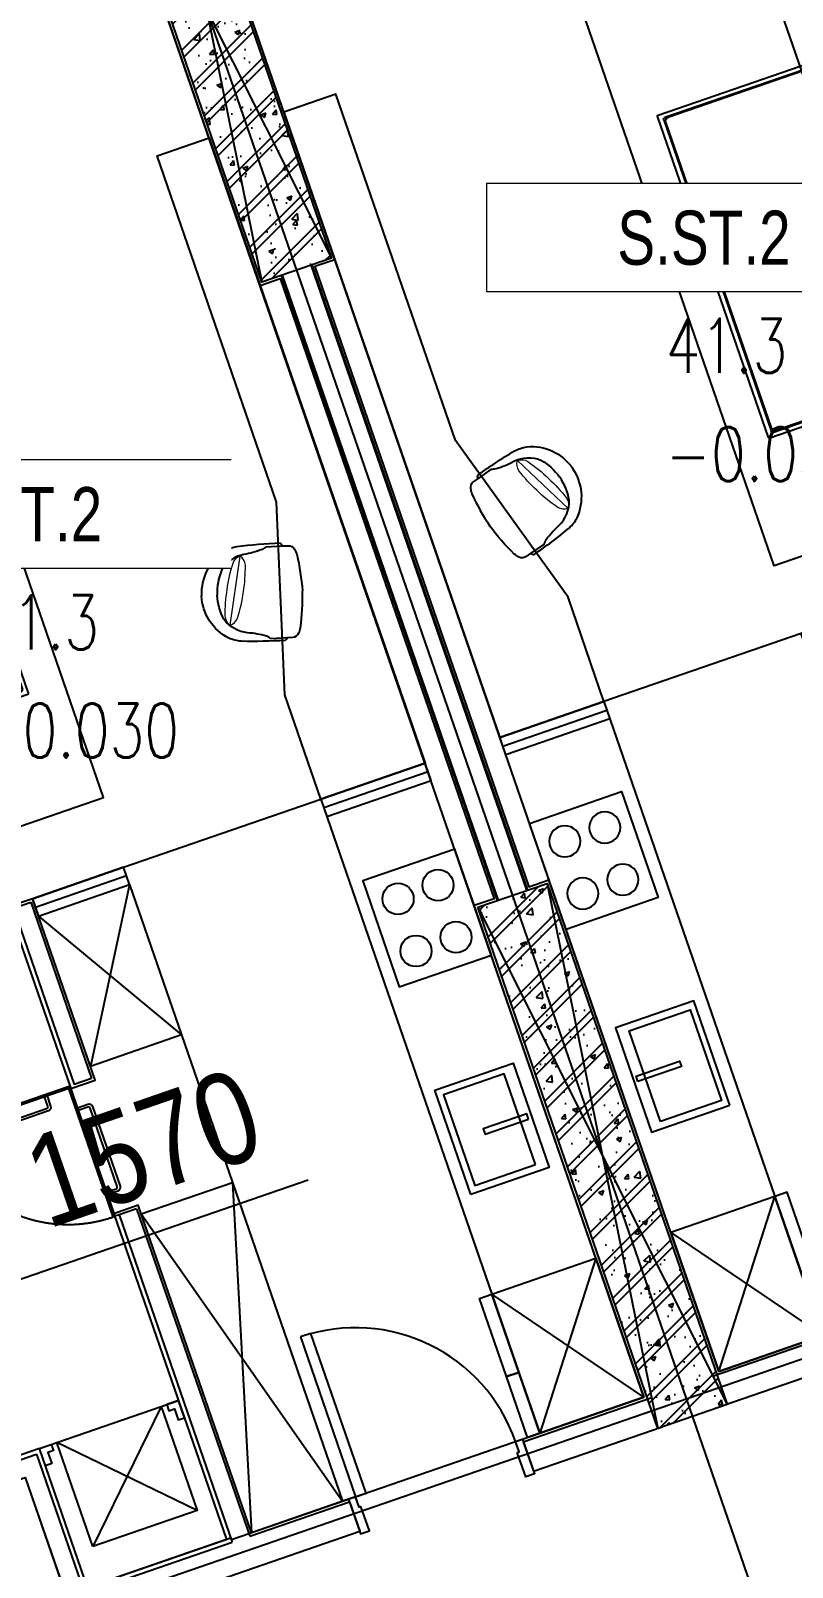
# Model space of a CAD drawing. Header units: millimetres. Extents: x -361699137 to 361252145, y -356478932 to 356523199.
# Drawn here: x -81269 to -77126, y 41145 to 49507 of the extents above; entities that cross this region are included whole.
import ezdxf
from ezdxf.enums import TextEntityAlignment as Align
from ezdxf.xclip import XClip

# ---------------------------------------------------------------- set-up
doc = ezdxf.new("R2010")
doc.units = ezdxf.units.MM
doc.header["$LTSCALE"] = 100
doc.header["$MEASUREMENT"] = 0
doc.header["$XCLIPFRAME"] = 0
doc.set_wipeout_variables(frame=1)
doc.linetypes.add('ACAD_ISO03W100', pattern=[30, 12, -18])
doc.linetypes.add('SKYVILLA 3-F2$0$17-23F MEA_1BR (Type-2)$0$DOTX2', pattern=[12.7, 0, -12.7])
for name, color, linetype, lineweight in [('A- NOI THAT', 3, 'Continuous', 9), ('KT-Chuviet', 255, 'Continuous', 15), ('KT-Net cat', 1, 'Continuous', 40), ('KT-Net thay', 7, 'Continuous', 15), ('KT-Net truc', 18, 'Continuous', 15)]:
    doc.layers.add(name, color=color, linetype=linetype, lineweight=lineweight)
for name, color, linetype in [('A-_FURN----_E-_N', 251, 'Continuous'), ('A-_SANIEQPT_E-_N', 251, 'Continuous'), ('A-ANNO-ROOM', 50, 'Continuous'), ('A-WALL-FNSH', 11, 'Continuous'), ('IDEA - dim', 251, 'Continuous'), ('KC', 5, 'Continuous'), ('KT-Cua', 36, 'Continuous'), ('KT-Net manh', 139, 'Continuous'), ('KT-Tuong', 1, 'Continuous')]:
    doc.layers.add(name, color=color, linetype=linetype)
doc.layers.add('dien tich thong thuy', color=3, linetype='Continuous', plot=False)
doc.styles.add('220126_HDN_HBA typical plan$0$211210_HDN_HBA_TYPICAL PLAN CORE OPT 1$0$HBA-Text', font='GOTHIC.TTF')
doc.styles.add('Arial Narrow', font='ARIALN.TTF')
doc.styles.add('font unicode ccu', font='arial.ttf')
doc.styles.add('ROMANS', font='ROMANS.SHX')
doc.dimstyles.new('ccu12-200', dxfattribs={"dimscale": 200, "dimtxt": 2.5, "dimasz": 1, "dimexe": 1, "dimexo": 2, "dimgap": 1, "dimtad": 1, "dimdec": 0, "dimdsep": 46, "dimtxsty": 'Arial Narrow', "dimblk": 'ARCHTICK', "dimcen": -1, "dimdle": 1, "dimclrd": 256, "dimclre": 256, "dimclrt": 3, "dimadec": 0, "dimazin": 2, "dimtfac": 0.1, "dimtdec": 0, "dimtmove": 0, "dimatfit": 1, "dimldrblk": 'ARCHTICK', "dimfxl": 1, "dimtvp": 0.8333333333333334, "dimtolj": 1, "dimtzin": 12, "dimarcsym": 0})
pattern_1 = [(49.99999999999999, (-90946.1647472535, -18366.26446870027), (286.9040730403014, -25.10085399303804), [30, -330]), (355, (-90946.1647472535, -18366.26446870027), (-55.50053344520001, 300.8768534800047), [24, -264]), (100.4514, (-90922.25607525349, -18368.35620470027), (231.4037526856086, 275.7758168243814), [25.496076, -280.4568448]), (46.18420000000001, (-90946.1647472535, -18286.26446870027), (426.8964194502578, -66.20760573160723), [45, -495]), (96.6356, (-90910.5900492535, -18291.78179150027), (373.8650822194813, 389.6471483601767), [38.2441152, -420.6852]), (351.1842, (-90946.1647472535, -18286.26446870027), (373.8647780534509, 389.6474403701299), [36, -396]), (21, (-90906.1647472535, -18306.26446870027), (238.7628208473847, -161.0475562661355), [30, -330]), (326.0000000000001, (-90906.1647472535, -18306.26446870027), (97.32613276863269, 290.0600180187412), [24, -264]), (71.4514, (-90886.2678540535, -18319.68511110027), (336.089051432596, 129.012198683981), [25.496076, -280.4568448]), (37.50000000000001, (-90946.1647472535, -18366.26446870027), (4.863942126916267, 133.1575415325246), [0, -260.8, 0, -268, 0, -265]), (7.499999999999999, (-90946.1647472535, -18366.26446870027), (105.2278149768594, 157.7646847529441), [0, -152.8, 0, -254.8, 0, -101]), (327.5, (-91035.3647472535, -18366.26446870027), (213.5289744689636, -9.021948693751902), [0, -100, 0, -312, 0, -414]), (317.5, (-91075.3647472535, -18366.26446870027), (233.2744677369545, 40.04199293292709), [0, -130, 0, -207.2, 0, -294]), (45, (-90946.1647472535, -18366.26446870027), (-120.2081528017131, 120.2081528017131), []), (45, (-90946.1647472535, -18317.26446870027), (-120.2081528017131, 120.2081528017131), [])]

# ---------------------------------------------------------------- blocks, each defined once
blk = doc.blocks.new('cuawc')
at = {"layer": 'IDEA - dim'}
blk.add_lwpolyline([(-760, 0), (-10, 0), (-10, -10), (-760, -10)], close=True, dxfattribs=at)
blk.add_lwpolyline([(-134.9999995920807, -10), (-134.9999999012798, -69.99999993096571, -0.4142135623730955), (-154.9999998733401, -89.9999998335843), (-614.9999995492399, -89.9999999582069, -0.4142135623730945), (-634.9999997187406, -70.0000000022701), (-635, -10), (-619.9999997802079, -10.00000001001172), (-619.9999996982515, -65.00000014714897, 0.4142135623731028), (-609.9999993927777, -74.99999979144195), (-159.9999995660037, -74.99999985605245, 0.4142135623730875), (-149.9999995790422, -64.99999990471406), (-149.9999996628612, -9.999999767518602), (-134.9999995920807, -10)], format="xyb", dxfattribs=at)
at = {"layer": 'KT-Cua'}
blk.add_lwpolyline([(-10, -750), (-10, 0), (0, 0), (0, -750)], close=True, dxfattribs=at)
blk.add_lwpolyline([(0, -124.9999995912076), (59.99999993108213, -124.9999999016291, -0.4142135623730955), (79.99999983422458, -144.999999873573), (79.9999999590218, -604.9999995499966, -0.4142135623730945), (60.00000000186265, -624.9999997186824), (0, -625), (9.313225746154785e-09, -609.9999997809646), (55.00000014714897, -609.9999996974366, 0.4142135623731028), (64.99999979138374, -599.9999993928359), (64.99999985657632, -149.9999995657708, 0.4142135623730875), (54.9999999050051, -139.9999995797989), (-2.328306436538696e-07, -139.9999996633269), (0, -124.9999995912076)], format="xyb", dxfattribs=at)
at = {"layer": 'KT-Net manh', "linetype": 'ACAD_ISO03W100', "ltscale": 4}
blk.add_arc((-10.00800025224789, -0.00334509369485101), 749.991999755212, 179.9997444509397, 270.7645857034216, dxfattribs=at)
blk = doc.blocks.new('17-23F MEA_1BR (Type-2)$0$1X-LAMP1')
at = {"color": 0, "linetype": 'ByBlock', "lineweight": -2}
for p, q in [((0.03333333350902346, -0.0577350272233404), (-0.5900208757140597, 1.021946134262932)), ((0.03333333350902346, -0.0577350272233404), (-0.5900208757140597, 1.021946134262932)), ((0.03333333350902346, 0.0577350272233404), (-0.5900208757141566, -1.021946134263029)), ((0.03333333350902346, 0.0577350272233404), (-0.5900208757141566, -1.021946134263029)), ((-0.06666666701804692, 0), (1.180041751428119, 0)), ((-0.06666666701804692, 0), (1.180041751428119, 0))]:
    blk.add_line(p, q, dxfattribs=at)
at = {"color": 0, "linetype": 'ByBlock', "lineweight": -2, "const_width": 0.03333333333333333}
for points in [[(-0.4809644977131393, 0.8330549466758385), (-0.5824066106765531, 1.00875784035549)], [(-0.4809644977131393, 0.8330549466758385), (-0.5824066106765531, 1.00875784035549)], [(0.9619289954262786, 0), (1.164813221353009, 0)], [(0.9619289954262786, 0), (1.164813221353009, 0)], [(-0.4809644977130423, -0.8330549466761296), (-0.5824066106764562, -1.008757840355781)], [(-0.4809644977130423, -0.8330549466761296), (-0.5824066106764562, -1.008757840355781)]]:
    blk.add_lwpolyline(points, dxfattribs=at)
at = {"color": 0, "linetype": 'ByBlock', "lineweight": -2}
for radius in [1, 0.8666666666666667, 0.8666666666666667, 0.3666666666666667, 0.3666666666666667]:
    blk.add_circle((0, 0), radius, dxfattribs=at)
blk = doc.blocks.new('17-23F MEA_1BR (Type-2)$0$IFF-TABLE LAMP')
blk.add_line((40.000000018219, 192.484417756903), (40.0000000197324, 207.484417756903))
at = {"ltscale": 10}
blk.add_lwpolyline([(1.900480128824711e-08, 299.9922088806343), (3.800960257649422e-08, 99.99220888063428)], dxfattribs=at)
blk.add_lwpolyline([(1.827720552682877e-08, 192.4844177606865), (1.967418938875198e-08, 207.4844177607156), (260.0000000197906, 207.4844177360355), (260.0000000183354, 192.4844177360355)], close=True)
blk.add_circle((240.0000000190921, 199.9844177378982), 150.3620897276269)
at = {"layer": 'A- NOI THAT'}
blk.add_line((220.0000000182772, 192.4844177397608), (220.0000000196742, 207.4844177397899), dxfattribs=at)
at = {"ltscale": 10, "xscale": 150.0000000000582, "yscale": 150.0000000000582, "zscale": 1068.863950547171, "rotation": 359.9999999945528}
blk.add_blockref('17-23F MEA_1BR (Type-2)$0$1X-LAMP1', (240.0000000190921, 199.9844177378982), dxfattribs=at)
blk = doc.blocks.new('bk')
at = {"layer": 'IDEA - dim'}
blk.add_lwpolyline([(-0.0002675037831068039, -1377.500088232278), (49.99973246827722, -1377.500088232278), (49.99973246827722, 1812.499911767722), (-0.0002675037831068039, 1812.499911767722), (-0.02712895162403584, 1577.500073593284), (0.0002675037831068039, 1377.500088232337)], close=True, dxfattribs=at)
blk.add_lwpolyline([(49.99973249621689, -1337.500088473607), (64.9997324962169, -1337.500088473607), (64.99942849576473, 1783.275878090877), (49.99942846782506, 1783.275878090877)], dxfattribs=at)
for centre in [(339.9996877703816, 1487.597338693915), (339.9996877703816, -1052.500088209519)]:
    blk.add_circle(centre, 225, dxfattribs=at)
blk.add_blockref('17-23F MEA_1BR (Type-2)$0$IFF-TABLE LAMP', (99.99968774989247, 1287.612920955988), dxfattribs=at)
at = {"layer": 'IDEA - dim', "xscale": -1, "rotation": 180}
blk.add_blockref('17-23F MEA_1BR (Type-2)$0$IFF-TABLE LAMP', (99.99968774989247, -852.5156704715919), dxfattribs=at)
blk.add_wipeout([(2294.9927706439044, 1812.499911767722), (688.0012429019376, 1812.4999117677266), (688.0012429019379, -1377.5000882322693), (2294.992770643901, -1377.5000882322781)]).dxf.layer = 'IDEA - dim'
at = {"layer": 'IDEA - dim'}
blk.add_lwpolyline([(688.0012429021299, -1377.500088232162), (2294.992770643905, -1377.500088232162), (2294.992770643905, 1812.499911767722), (688.0012429021299, 1812.499911767722)], close=True, dxfattribs=at)
blk.add_wipeout([(2089.9927706438775, 1147.4999117677091), (2091.9910419872776, 1147.083241522198), (2093.528304549841, 1146.0354456736611), (2094.706365021883, 1144.167853025652), (2094.992770643896, 1142.4999117677187), (2094.9927706439044, -707.5000882322773), (2094.589172713081, -709.4681044970649), (2093.528304549837, -711.035622138211), (2091.9009560955064, -712.1216494708956), (2089.992770643904, -712.5000882322781), (64.9927706439039, -712.5000882322777), (64.99277064390344, -701.0793375772756), (64.99277064390344, -697.9310051431256), (64.9927706439039, -687.500088232277), (64.9927706439039, -680.5649314507604), (64.9927706439039, -670.3520584522034), (64.9927706439039, -662.5000882322773), (64.9927706439039, 1109.4022618851604), (64.99277064390344, 1116.6055294068224), (64.9927706439039, 1122.4999117677226), (64.9927706439039, 1128.4480348523368), (64.99277064390344, 1131.378109884231), (64.99277064390344, 1135.8747761278257), (64.9927706439039, 1141.999817293764), (64.9927706439039, 1147.4999117677226)]).dxf.layer = 'IDEA - dim'
for p, q in [((64.9927706439048, 1122.499911767722), (2059.992770643905, 1122.499911767722)), ((2069.992770643905, 1112.499911767722), (2069.992770643905, -677.5000882322784)), ((2059.992770643905, -687.5000882322784), (64.9927706439048, -687.5000882322784))]:
    blk.add_line(p, q, dxfattribs=at)
for points in [[(64.9927706439048, 1147.499911767722), (64.9927706439048, -712.5000882322784), (2089.992770643905, -712.5000882322784, 0.414213562373095), (2094.992770643905, -707.5000882322784), (2094.992770643905, 1142.499911767722, 0.414213562373095), (2089.992770643905, 1147.499911767722)], [(2064.992770643905, 1097.499911767722), (2064.992770643905, -662.5000882322784, -0.414213562373095), (2044.992770643905, -682.5000882322784), (84.9927706439048, -682.5000882322784, -0.414213562373095), (64.9927706439048, -662.5000882322784), (64.9927706439048, 1097.499911767722, -0.414213562373095), (84.9927706439048, 1117.499911767722), (2044.992770643905, 1117.499911767722, -0.414213562373095)]]:
    blk.add_lwpolyline(points, format="xyb", close=True, dxfattribs=at)
blk.add_lwpolyline([(953.7718744687736, 1117.499911767722), (666.7421166915447, -682.5000882322784), (953.7718744687736, -682.5000882322784), (953.7718744687736, 1117.499911767722)], dxfattribs=at)
for points in [[(130.5189307499677, 1020.231518037966, 0.0322267518500584), (117.5159490872175, 280.8010041856323, 0.6954102038374376), (134.8152468968183, 263.1623008393799, -0.06819172719823166), (318.2687705401331, 282.2858964790939)], [(328.4593590069562, 994.6956141073024, -0.1947777689282308), (148.3541835118085, 1037.328105219058, 0.695410203837745), (130.5189307499677, 1020.231518037966, -0.06869920635669718), (143.8733113575727, 927.151387460879)], [(537.5575337726623, 578.9210044868523, -0.02440708241230374), (574.8644917774945, 1003.142975099734, 0.682043984117207), (557.806493120268, 1020.778861292056, -0.01911888479107355), (351.0600977707654, 998.8431818563258)], [(359.6018241010606, 327.3320662273909, 0.03738852551350155), (362.1997381653637, 794.6251031684806, -0.6954102038374376), (375.8936223126948, 809.2183097908855, 0.212902074484743), (666.1287974137813, 818.2535849704291, -0.682043984117207), (680.682247037068, 804.7193091672962, 0.003833100174621584), (664.060634912923, 387.5748876007856)], [(537.5575337726623, 578.9210044868523, 0.03780406069757473), (560.3477269653231, 279.5233349141199, -0.682043984117207), (543.2897283080965, 261.8874487217981, 0.0153884113997309), (377.4013947639614, 275.936111175688, 0.0153884113997309)], [(662.7616236191243, 455.9914424225572, 0.1283367273639134), (681.1566764432937, 297.7767282337882, -0.682043984117207), (667.6581487227231, 283.1901158848777, 0.01651551347398293), (473.3836847953498, 299.4327982485411)], [(453.8603144548833, 302.6394694916089, 0.2943066146886709), (365.752360695973, 260.9987377833459, -0.695410203837745), (351.0036096442491, 274.5249526196276, 0.06869920635669718), (360.1544475667179, 350.1409014732926)], [(351.6931289527565, 277.1956480066874, 0.001401209682945915), (336.543332958594, 277.8231281575281)], [(130.5189307499677, -585.2316945025232, -0.0322267518500584), (117.5159490872175, 154.1988193498109, -0.6954102038374376), (134.8152468968183, 171.8375226960634, 0.06819172719823166), (318.2687705401331, 152.7139270563493)], [(453.8603144548833, 132.3603540438344, -0.2943066146886709), (365.752360695973, 174.0010857520974, 0.695410203837745), (351.0036096442491, 160.4748709158157, -0.06869920635669718), (360.1544475685805, 84.85892206215067)], [(537.5575337726623, -143.921180951409, -0.03780406069757473), (560.3477269653231, 155.4764886213234, 0.682043984117207), (543.2897283080965, 173.1123748136451, -0.0153884113997309), (377.4013947639614, 159.0637123597553, -0.0153884113997309)], [(351.6931289527565, 157.8041755287559, -0.001401209682945915), (336.543332958594, 157.1766953779152)], [(359.6018241010606, 107.6677573080524, -0.03738852551350155), (362.1997381653637, -359.6252796330373, 0.6954102038374376), (375.8936223126948, -374.2184862554423, -0.212902074484743), (666.1287974137813, -383.2537614349858, 0.682043984117207), (680.682247037068, -369.7194856318529, -0.003833100174621584), (664.060634912923, 47.4249359346577)], [(662.7616236191243, -20.99161888711387, -0.1283367273639134), (681.1566764432937, 137.2230953016551, 0.682043984117207), (667.6581487227231, 151.8097076505655, -0.01651551347398293), (473.3836847953498, 135.5670252869022)], [(537.5575337726623, -143.921180951409, 0.02440708241230374), (574.8644917774945, -568.1431515642907, -0.682043984117207), (557.806493120268, -585.7790377566125, 0.01911888479107355), (351.0600977707654, -563.8433583208825)], [(328.4593590069562, -559.6957905718591, 0.1947777689282308), (148.3541835118085, -602.3282816836145, -0.695410203837745), (130.5189307499677, -585.2316945025232, 0.06869920635669718), (143.8733113575727, -492.1515639254358)]]:
    blk.add_lwpolyline(points, format="xyb", dxfattribs=at)
for centre, radius, start, end in [((2059.992770643905, 1112.499911767722), 10, 0, 90), ((-1855.893261833116, 412.1197588521754), 2090.50573884574, 9.449345545667013, 17.06146431403828), ((332.4132648278028, 949.5874807912624), 44.79447967226619, 89.52383022854765, 188.1184555516923), ((359.1095205117017, 926.2340710241115), 73.05392663059416, 96.32596095485857, 166.521431934691), ((327.8923669625074, 957.256370790652), 37.44353618289027, 82.49582310884288, 89.13236035296606), ((2378.285411672667, 392.4501631337916), 1926.589560454453, 161.7731380905047, 168.2986577211647), ((293.389007082209, 941.4593048116076), 118.9285875093396, 227.918371660803, 277.1736100548109), ((-292.2060054279864, 496.0503682396375), 729.9684376083363, 347.776876654984, 24.55315643301806), ((1225.348830725998, 478.9245533357025), 649.21508015164, 149.2584259575628, 194.8124501654718), ((484.2919548079371, 602.2568904169602), 176.3869226037691, 357.8390457640604, 7.866675228716556), ((448.8585773725063, 520.9046236272552), 216.5311150494259, 327.0324244446084, 2.612978378356665), ((602.2806173525751, 457.1927433388191), 61.04320968946892, 297.5596185857169, 351.5320563729027), ((457.8234593626112, 339.1117546694586), 36.68697397074765, 173.4173087237131, 272.2454878465561), ((478.6044039670378, 358.3762840105919), 59.17423787444497, 194.7429581683624, 264.9384292148029), ((216.5345083046705, 194.2081220292603), 118.9285875093396, 63.63493232034747, 137.0816283558015), ((317.8965000156313, 327.0788292225916), 44.79447967226619, 171.8815444483077, 270.4761697714524), ((344.5927556995302, 350.4322389897425), 73.05392663059416, 193.478568065309, 263.6740390451414), ((216.5345083046705, 240.791701506183), 118.9285875093396, 222.9183716441985, 296.3650676796526), ((317.8965000156313, 107.9209943128517), 44.79447967226619, 89.52383022854765, 188.1184555516923), ((344.5927556995302, 84.56758454570081), 73.05392663059416, 96.32596095485857, 166.521431934691), ((-292.2060054279864, -61.05054470419418), 729.9684376083363, 335.446843566982, 12.22312334501602), ((457.8234593626112, 95.88806886598468), 36.68697397074765, 87.75451215344394, 186.5826912762869), ((478.6044039670378, 76.62353952485137), 59.17423787444497, 95.06157078519713, 165.2570418316376), ((1225.348830725998, -43.92472980025923), 649.21508015164, 165.1875498345282, 210.7415740424371), ((602.2806173525751, -22.19291980337584), 61.04320968946892, 8.46794362709735, 62.44038141428312), ((448.8585773725063, -85.90480009181192), 216.5311150494259, 357.3870216216433, 32.96757555539167), ((484.2919548079371, -167.2570668815169), 176.3869226037691, 352.1333247712835, 2.160954235939574), ((-1855.893261833116, 22.88006468326785), 2090.50573884574, 342.9385356859617, 350.550654454333), ((293.389007082209, -506.4594812761643), 118.9285875093396, 82.82638994518913, 132.081628339197), ((2378.285411672667, 42.54966040165164), 1926.589560454453, 191.7013422788353, 198.2268619094953), ((332.4132648278028, -514.5876572558191), 44.79447967226619, 171.8815444483077, 270.4761697714524), ((359.1095205117017, -491.2342474886682), 73.05392663059416, 193.478568065309, 263.6740390451414), ((327.8923669625074, -522.2565472552087), 37.44353618289027, 270.8676396470339, 277.5041768911571), ((2059.992770643905, -677.5000882322784), 10, 270, 0)]:
    blk.add_arc(centre, radius, start, end, dxfattribs=at)
blk = doc.blocks.new('*U204')
at = {"ltscale": 5}
blk.add_lwpolyline([(305, -530), (305, -1.13686837721616e-13), (-305, 0), (-305, -530)], close=True, dxfattribs=at)
for centre in [(-150, -150), (150, -150.0000000000001), (-150, -380), (150, -380)]:
    blk.add_circle(centre, 85, dxfattribs=at)
blk = doc.blocks.new('*U205')
at = {"ltscale": 5}
for points in [[(-300, -450), (300, -450), (300, 0), (-300, 0)], [(-261, -65), (261, -65), (261, -415), (-261, -415)], [(-15, -20), (15, -20), (15, -270), (-15, -270)]]:
    blk.add_lwpolyline(points, close=True, dxfattribs=at)
blk = doc.blocks.new('SKYVILLA 3-F2$0$17-23F MEA_1BR (Type-2)$0$LC725X700')
at = {"linetype": 'SKYVILLA 3-F2$0$17-23F MEA_1BR (Type-2)$0$DOTX2'}
blk.add_wipeout([(-329.20857255398005, 128.5645001668454), (-334.2245521306031, 129.26215030932508), (-339.89530097965326, 131.5417837476416), (-344.79364018798515, 135.28634096913447), (-347.82351372642734, 139.06634735810803), (-349.23150877941225, 141.61240036999516), (-349.61655128873826, 169.77591467076854), (-349.72852495235566, 212.72405177168548), (-349.1561350775155, 261.67997752988595), (-347.69072592780867, 314.8061003665207), (-345.0855721182015, 372.81562358149677), (-342.544110737741, 414.80194563286204), (-338.13726942279027, 465.02011369307), (-329.63293918434647, 501.49654842681775), (-316.77454489858064, 536.2342969251185), (-292.9598737674096, 575.7165818394278), (-273.66116191363835, 600.2618389864219), (-247.91144219916896, 627.2464977576165), (-215.89339867590752, 654.1242089157604), (-180.67445450551168, 677.2543463991606), (-155.19068662042264, 690.5896267177595), (-126.13042591042176, 702.8052026018704), (-72.22658312869316, 718.0513448768179), (-29.92357276272378, 723.9144001932436), (2.9103830456733704e-11, 724.9999999999854), (33.625624178515864, 723.5728183392057), (65.55440985447785, 719.2557832245802), (103.7628667238605, 710.1388726710429), (142.4099128996313, 696.186351260083), (169.77451466220373, 683.0960188488825), (212.1898601953726, 656.5980412062636), (240.03365024256345, 634.1651681908843), (273.9408329308935, 599.545123918535), (300.0356082161161, 564.9930578262865), (312.39088808736415, 545.0013043080689), (324.8370892388193, 515.1470517472335), (332.2716066313442, 490.9312822305801), (337.2932158916374, 468.0171532656532), (339.199745322956, 455.8579605907289), (342.6692504865641, 407.9843941243889), (344.759483454749, 372.8370049029036), (346.58817977613944, 334.76250027591595), (347.89857910324645, 298.8487837667344), (349.1282923014951, 243.71554549681605), (349.4308251121838, 199.72261204590905), (349.3007066360733, 170.6986023447971), (348.90713248490647, 141.60205363796558), (346.5994959351374, 137.75192190798407), (343.189878986057, 134.08388337241195), (338.5161125051818, 130.96800657335552), (333.7633519498486, 129.21766744722845), (330.643786208806, 128.67635896494903), (328.8843137752265, 128.56832908981596), (328.4935816753132, 85.09977185027674), (327.87845889995515, 77.68459562481439), (325.90614630113123, 69.63308428472374), (322.92311946344853, 62.57588599709561), (319.125602848173, 56.37358938640682), (313.51677157937957, 49.8281734300399), (307.36744008718233, 44.69269932800671), (300.48446710295684, 40.60906147886999), (289.64543875830714, 35.70718470281281), (280.79841195027984, 32.27938993522548), (273.88769531266007, 29.93993530757143), (267.5487804991135, 28.044269106467254), (253.722788905754, 25.253064251606702), (239.62565421065665, 22.801601491839392), (221.61845525997342, 19.852815152786206), (181.337293893288, 13.99302190580056), (132.77756318161846, 8.269766041179537), (95.7066983813711, 4.87827266145905), (44.54826131106529, 1.5776135550113395), (-9.31983463880897, 0.22817791800480336), (-62.2537695964711, 2.524596062488854), (-51.24567781224323, 1.9067451778100803), (-95.27347505239595, 4.821065734155127), (-142.4115997843037, 9.25609272212023), (-189.183664974189, 15.011280046179309), (-222.84172299160855, 19.995597521177842), (-255.40167513552296, 25.495329638171825), (-283.1280886404711, 33.01301643460465), (-300.80875762333744, 40.60906147886999), (-312.06995317807014, 48.172411585532245), (-321.1327565407846, 58.87601391026692), (-325.1830128954025, 66.7943995083915), (-327.40656700784166, 73.71147331979591), (-328.81787219570833, 85.09977185027674)], dxfattribs=at)
at = {"color": 251, "linetype": 'ByBlock', "lineweight": 5, "true_color": 0x636466}
blk.add_line((220.3552918270871, 531.5958836431964), (-271.4988140640125, 433.1982285997365), dxfattribs=at)
at = {"color": 0, "linetype": 'ByBlock', "lineweight": -2}
for points in [[(-329.2086583281343, 128.5748468989623, -0.283451554995944), (-349.2315087794414, 141.6124003700097, -0.02447139489988224), (-339.5241216174763, 455.8683073228458, -0.07882240082438097), (-312.7152643819427, 545.0116510401131, -0.2702044043972536), (0, 725, -0.2703701762830269)], [(328.8842820335558, 128.5645001668599, 0.283451554995944), (348.9071324848628, 141.6020536379656, 0.02447139489988224), (339.1997453228978, 455.8579605907435, 0.07882240082438097), (312.3908880873641, 545.0013043080689, 0.2699373523451659), (0, 725, 0.2703701762830269)], [(-330.1621452602049, 243.5917460632627, 0.05672445241523998), (-311.65090554575, 274.6802046659868, 0.04932282282785588), (-281.9319089231722, 408.0370610062382, -0.21221269650396), (-176.1367818103536, 572.707509554748, -0.1131663125640652), (0, 611.9221293181763)], [(329.8378547397515, 243.5917460632627, -0.05672445241523998), (311.3266150252966, 274.6802046659868, -0.04932282282785588), (281.6076184027188, 408.0370610062382, 0.21221269650396), (175.8124912899002, 572.707509554748, 0.112973591019298), (0, 611.9221293181763)], [(-329.2085725540092, 128.5645001668599), (-328.8178721957447, 85.09977185027674, 0.2840791517365884), (-300.8087576234248, 40.60906147886999, 0.04961714147745996), (-264.7823236373006, 27.20450006233295, 0.04038689887932552), (0, 0, 0.05404043549341667)], [(328.8843137752192, 128.5683290897869), (328.4935816752914, 85.09977185027674, -0.2840791517365884), (300.4844671029714, 40.60906147886999, -0.04961714147745996), (264.4580331168472, 27.20450006233295, -0.04032763858299612), (0, 0, -0.05404043549341667)]]:
    blk.add_lwpolyline(points, format="xyb", dxfattribs=at)
at = {"color": 251, "linetype": 'ByBlock', "lineweight": 5, "true_color": 0x636466}
blk.add_lwpolyline([(220.3552918270943, 531.5958836431964, -0.2288388626395793), (171.5240227929753, 474.8293897758704, -0.04270394762528701), (-13.76404251324129, 423.3745634145453, -0.04270394762528701), (-204.5870028848658, 399.5866653186968, -0.2288388626395793), (-271.4988140640125, 433.1982285997365, -0.2288388626395793), (-222.6675450299153, 489.9647224670625, -0.04270394762528701), (-37.37947972367692, 541.4195488283876, -0.04270394762528701), (153.4434806479258, 565.2074469242361, -0.2288388626395793)], format="xyb", close=True, dxfattribs=at)
at = {"color": 0, "linetype": 'ByBlock', "lineweight": -2}
for points in [[(-330.1621452602049, 243.5917460632627), (-329.2085725540092, 128.5645001668599)], [(329.8378547397515, 243.5917460632627), (328.8842820335558, 128.5645001668599)]]:
    blk.add_lwpolyline(points, dxfattribs=at)
blk = doc.blocks.new('stdo')
at = {"layer": 'A-_FURN----_E-_N', "linetype": 'Continuous'}
for points in [[(935.0000000018335, -9704.99999986669), (1002.500000001819, -9704.999999866719), (1002.500000001797, -9740.999999866675), (971.000000001819, -9740.999999866704), (971.0000000018626, -9804.999999866704), (935.0000000018554, -9804.999999866704)], [(1035.000000001848, -10304.9999998667), (1035.000000001848, -9704.999999866704), (1635.000000001834, -9704.999999866704), (1635.000000001855, -10304.99999986668)], [(1735.000000001855, -9704.999999866704), (1667.500000001812, -9704.99999986669), (1667.500000001848, -9740.999999866704), (1699.000000001855, -9740.999999866704), (1699.000000001855, -9804.99999986669), (1735.000000001855, -9804.999999866704)], [(3535.000000000015, -10165), (3465.000000000022, -10165), (3465, -9715), (3534.999999999993, -9715)], [(4135.000000000007, -10515.00000000001), (3534.999999999971, -10514.99999999999), (3534.999999999993, -9715), (4135.000000000015, -9715)], [(3534.999999999971, -10514.99999999999), (3464.999999999985, -10515), (3465.000000000022, -10165), (3535.000000000015, -10165)]]:
    blk.add_lwpolyline(points, close=True, dxfattribs=at)
at = {"layer": 'A-WALL-FNSH', "color": 5}
for p, q in [((2400.000000003121, -6914.999999999942), (1875.000000003143, -6914.99999986669)), ((4134.999999999985, -6914.999999999942), (3534.999999999985, -6914.999999999956))]:
    blk.add_line(p, q, dxfattribs=at)
at = {"layer": 'IDEA - dim'}
for p, q in [((1875.000000001259, -6864.999999866646), (2400.000000003107, -6864.999999999869)), ((3535.000000000022, -6864.999999999884), (4134.999999999985, -6864.999999999869)), ((1759.991999749123, -8644.995344715659), (1734.991999749123, -8644.995344715659)), ((1874.999936339635, -8679.999999866632), (2399.999936339678, -8679.999999999942)), ((2399.999936339678, -8679.999999999942), (2399.999936337779, -10514.99999999988)), ((934.9999999999854, -9704.999999866704), (1735.000000001855, -9704.999999866704))]:
    blk.add_line(p, q, dxfattribs=at)
for points in [[(2434.999999999985, -10514.99999999999), (1874.999936337808, -10514.99999986665), (1874.991936085047, -8629.995344715659), (1734.991935231075, -8629.995344715659), (1735.00000000187, -10504.99999986668), (934.9999999999854, -10504.99999986682), (934.9999999999854, -9704.999999866704), (134.9999999999636, -9704.999999866763), (134.9999999999709, -7004.999999866763), (1735.000000001848, -7004.999999866748), (1735.000000001855, -7909.999999866763), (1875.000000001855, -7909.999999866763), (1875.000000001259, -6864.999999866646), (1745.000000001826, -6864.999999866632), (1745.00000000187, -7004.999999866763), (1735.000000001848, -7004.999999866748)], [(3535.000000000022, -6864.999999999884), (3534.999999999993, -9715)], [(3534.999999999993, -9715), (4135.000000000015, -9715)], [(3434.999999999993, -10530), (3434.999999999964, -10699.99999999999)]]:
    blk.add_lwpolyline(points, dxfattribs=at)
for points in [[(2400.0000000031, -6864.99999999674), (1875.000000001273, -6864.999999863503), (1875.000000001222, -6964.999999863503), (2400.000000003078, -6964.99999999674)], [(4134.999999999985, -6864.999999999869), (3535.000000000022, -6864.999999999884), (3534.999999999985, -6964.999999999884), (4134.999999999964, -6964.999999999884)], [(1875.000000001222, -6964.999999863503), (2400.000000003078, -6964.99999999674), (2400.000000003107, -7830.000000000058), (1875.000000001251, -7829.999999866806)], [(2474.999999999964, -9594.999999999563), (2474.999999999964, -10514.99999999961), (2534.999999999985, -10514.99999999959), (2535.000000000007, -9594.999999999593)], [(2484.999999999985, -10574.99999999999), (2474.999999999978, -10575), (2474.999999999956, -10515), (2434.999999999985, -10514.99999999999), (2434.999999999978, -10714.99999999999), (2484.999999999956, -10715)], [(3384.999999999964, -10575), (3394.999999999971, -10575), (3394.999999999949, -10515), (3434.999999999949, -10514.99999999997), (3434.999999999985, -10714.99999999999), (3385, -10715)]]:
    blk.add_lwpolyline(points, close=True, dxfattribs=at)
blk.add_arc((2474.999999999964, -10514.99999999961), 919.9999999999999, 0, 90, dxfattribs=at)
at = {"layer": 'KT-Net manh', "linetype": 'ACAD_ISO03W100', "ltscale": 4}
for p, q in [((2400.0000000031, -6864.99999999674), (3535.000000000022, -6864.999999999884)), ((2400.000000003107, -7830.000000000058), (2400.000000001244, -8680.000000000058)), ((1635.000000001855, -10304.99999986668), (1035.000000001848, -9704.999999866704)), ((1635.000000001834, -9704.999999866704), (1035.000000001848, -10304.9999998667)), ((4135.000000000007, -10515.00000000001), (3534.999999999993, -9715)), ((4135.000000000015, -9715), (3534.999999999971, -10514.99999999999))]:
    blk.add_line(p, q, dxfattribs=at)
for points in [[(1875.000000001222, -6964.999999863503), (2400.000000003107, -7830.000000000058)], [(2400.000000003078, -6964.99999999674), (1875.000000001302, -7829.999999866763)], [(2399.999936339678, -8679.999999999942), (1874.999936337808, -10514.99999986665)], [(1874.999936339635, -8679.999999866632), (2399.999936337779, -10514.99999999988)]]:
    blk.add_lwpolyline(points, dxfattribs=at)
at = {"layer": 'KT-Tuong'}
for p, q in [((1760.000000001863, -6879.999999866632), (1760.000000001826, -7894.999999866763)), ((1760.000000003711, -6879.999999866704), (1860.000000001834, -6879.999999866646)), ((1860.000000001834, -6879.999999866646), (1859.999999999985, -7894.999999866821)), ((1860.000000001848, -7894.999999866763), (1760.000000003725, -7894.999999866763)), ((1759.991999749058, -8644.995344715717), (1760.00000000187, -10529.99999986681)), ((1859.991999749051, -8644.99534471563), (1759.991999749123, -8644.995344715659)), ((1859.991999747217, -8644.9953447156), (1860, -10529.99999986673)), ((109.9999999999927, -9729.999999866763), (909.9999999981228, -9729.999999866704)), ((909.9999999981228, -9729.999999866704), (909.9999999999563, -10529.99999986676)), ((809.9999999981228, -9829.999999866763), (809.9999999999927, -10699.99999986675)), ((909.9999999999854, -10529.99999986681), (1760.000000001826, -10529.9999998667))]:
    blk.add_line(p, q, dxfattribs=at)
for points in [[(1860.000000000015, -10529.99999986665), (2435.000000000022, -10529.99999999999), (2434.999999999956, -10700)], [(3434.999999999993, -10530), (4175.000000117201, -10529.99999999999)], [(809.9999999999927, -10699.99999986675), (2434.999999999956, -10700)], [(3434.999999999964, -10699.99999999999), (4175.000000117143, -10699.99999999999)]]:
    blk.add_lwpolyline(points, dxfattribs=at)
at = {"layer": 'A-_SANIEQPT_E-_N', "linetype": 'Continuous', "extrusion": (0, 0, -1), "xscale": -1.000000000000001, "zscale": -1.000000000000001, "rotation": 270}
blk.add_blockref('*U204', (-3605.000000000015, -7664.999999999884), dxfattribs=at)
at = {"layer": 'A-_SANIEQPT_E-_N', "linetype": 'Continuous', "xscale": -1, "rotation": 270}
blk.add_blockref('*U205', (4054.999999999971, -8864.999999999825), dxfattribs=at)
at = {"layer": 'IDEA - dim'}
for name, p in [('bk', (125.0002675037831, -5092.499911634368)), ('cuawc', (1734.991999769278, -7895.000042913161))]:
    blk.add_blockref(name, p, dxfattribs=at)
at = {"layer": 'IDEA - dim', "xscale": -0.757575757575757, "yscale": 0.757575757575757, "zscale": 0.7575757575757571, "rotation": 73.8343817289672}
blk.add_blockref('SKYVILLA 3-F2$0$17-23F MEA_1BR (Type-2)$0$LC725X700', (3810.112464284524, -5760.619541377688), dxfattribs=at)
at = {"layer": 'IDEA - dim'}
blk.add_lwpolyline([(3535.000000000022, -6864.999999999884), (3534.999999999956, -6264.999999999884), (3834.999999999993, -5258.517209711543), (3834.999999998123, -3264.999999999869), (4134.99999999813, -3264.999999999884), (4134.999999999985, -6864.999999999869)], close=True, dxfattribs=at)
at = {"layer": 'KT-Net manh'}
blk.add_lwpolyline([(3434.999999999949, -10514.99999999997), (4135.000000000007, -10515.00000000001), (4135, -1100.000000000015), (4149.999999999971, -1100.000000000728)], dxfattribs=at)
blk = doc.blocks.new('TAG CAO DO SAN')
blk.add_wipeout([(1526701.778855525, -266095.22987594287), (1527644.6359120198, -266095.22987594287), (1527644.6359120198, -266330.944140067), (1526701.778855525, -266330.944140067)]).dxf.layer = 'KT-Net thay'
at = {"layer": 'KT-Net thay', "flags": 128}
blk.add_lwpolyline([(1526701.778855525, -266095.2298759429), (1526701.778855525, -266330.9441400666), (1527644.63591202, -266330.9441400666), (1527644.63591202, -266095.2298759429)], close=True, dxfattribs=at)
blk.add_lwpolyline([(1526701.778855525, -266330.9441400666), (1527644.63591202, -266330.9441400666)], dxfattribs=at)
at = {"layer": 'KT-Chuviet', "color": 31, "style": 'font unicode ccu', "width": 0.75}
blk.add_attdef('TÊNPHÒNG', text='', height=117.85713, dxfattribs=at).set_placement((1527175.308820772, -266213.4467624734), align=Align.MIDDLE_CENTER)
blk = doc.blocks.new('A$C1AAC5519')
at = {"layer": 'A-ANNO-ROOM', "insert": (772.955269176513, 1216.574747113511), "char_height": 600, "attachment_point": 2, "rotation": 50.44882673977027, "style": '220126_HDN_HBA typical plan$0$211210_HDN_HBA_TYPICAL PLAN CORE OPT 1$0$HBA-Text'}
blk.add_mtext_dynamic_manual_height_columns('S.B1.', width=722857412.8743668, gutter_width=9765.624999999996, heights=[0], dxfattribs=at)
blk = doc.blocks.new('A$C418F5BC8')
at = {"layer": 'A-ANNO-ROOM', "insert": (648.1133449638728, 1090.790118377889), "char_height": 600, "attachment_point": 2, "rotation": 50.44882673977027, "style": '220126_HDN_HBA typical plan$0$211210_HDN_HBA_TYPICAL PLAN CORE OPT 1$0$HBA-Text'}
blk.add_mtext_dynamic_manual_height_columns('SL-S', width=722857412.8743668, gutter_width=9765.624999999996, heights=[0], dxfattribs=at)
blk = doc.blocks.new('A$C2A6C5140')
at = {"layer": 'A-ANNO-ROOM', "insert": (731.4497625969816, 1190.0169191678, 0.0003277973379295924), "char_height": 600, "attachment_point": 2, "rotation": 50.44882673977027, "style": '220126_HDN_HBA typical plan$0$211210_HDN_HBA_TYPICAL PLAN CORE OPT 1$0$HBA-Text'}
blk.add_mtext_dynamic_manual_height_columns('2-BR', width=722857412.8743668, gutter_width=9765.624999999996, heights=[0], dxfattribs=at)
blk = doc.blocks.new('A$C5388591E')
at = {"layer": 'A-ANNO-ROOM', "insert": (894.3001998505497, 842.1987865094561, 0.0004622000541105721), "char_height": 600, "attachment_point": 2, "rotation": 1.4064704596368105, "style": '220126_HDN_HBA typical plan$0$211210_HDN_HBA_TYPICAL PLAN CORE OPT 1$0$HBA-Text'}
blk.add_mtext_dynamic_manual_height_columns('3-BR', width=722857412.8743668, gutter_width=9765.624999999996, heights=[0], dxfattribs=at)
blk = doc.blocks.new('A$C21AF0CCA')
at = {"layer": 'A-ANNO-ROOM', "insert": (1197.56892258345, 814.6835720778872), "char_height": 600, "attachment_point": 2, "rotation": 0.10542954816276216, "style": '220126_HDN_HBA typical plan$0$211210_HDN_HBA_TYPICAL PLAN CORE OPT 1$0$HBA-Text'}
blk.add_mtext_dynamic_manual_height_columns('S.B1P.', width=722857412.8743668, gutter_width=9765.624999999996, heights=[0], dxfattribs=at)
blk = doc.blocks.new('_ARCHTICK')
at = {"color": 0, "linetype": 'ByBlock', "const_width": 0.15}
blk.add_lwpolyline([(-0.5, -0.5), (0.5, 0.5)], dxfattribs=at)
blk = doc.blocks.new('*D414')
at = {"layer": 'Defpoints', "color": 0, "transparency": 16777216}
for p in [(60567.53384758723, 2971.175262139946), (60764.3806657237, 2401.014851963915), (59280.27309424849, 1888.62948110497)]:
    blk.add_point(p, dxfattribs=at)
at = {"layer": 'KC', "lineweight": -2, "transparency": 16777216}
for p, q in [((60567.53384758723, 2971.175262139946), (62443.39810610826, 3618.813898487533)), ((60633.84229004769, 2779.115013926148), (60502.26465974923, 3160.225343121063)), ((59083.42627611203, 2458.789891281001), (60567.53384758723, 2971.175262139946)), ((59149.73471857248, 2266.729643067203), (59018.15708827402, 2647.839972262118)), ((59083.42627611203, 2458.789891281001), (58894.37619513091, 2393.520703442995))]:
    blk.add_line(p, q, dxfattribs=at)
at = {"layer": 'KC', "lineweight": -2, "transparency": 16777216, "xscale": 200, "yscale": 200, "zscale": 200}
for p, rotation in [((60567.53384758723, 2971.175262139946), 199.0471382601571), ((59083.42627611203, 2458.789891281001), 19.04713826015701)]:
    blk.add_blockref('_ARCHTICK', p, dxfattribs=dict(at, rotation=rotation))
at = {"layer": 'KC', "color": 3, "transparency": 16777216, "insert": (61545.93515938931, 3790.623510821759), "char_height": 500, "attachment_point": 5, "rotation": 19.04713826015701, "style": 'Arial Narrow'}
blk.add_mtext('\\A1;1570', dxfattribs=at)
blk = doc.blocks.new('A$C0e39c971')
at = {"layer": 'KC'}
h = blk.add_hatch(dxfattribs=at)
h.set_pattern_fill('VATLIEU04', color=256, scale=40, style=0, pattern_type=2)
h.set_pattern_definition(pattern_1)
h.paths.add_polyline_path([(-29184.19402877266, -10075.78440270668), (-28806.0938661129, -9945.246029051015), (-27827.05606369538, -12780.99724899917), (-28205.15622635514, -12911.53562265484)])
h = blk.add_hatch(dxfattribs=at)
h.set_pattern_fill('VATLIEU04', color=256, scale=40, style=0, pattern_type=2)
h.set_pattern_definition(pattern_1)
h.paths.add_polyline_path([(-27030.31086194936, -16314.43708755137), (-26652.2106992896, -16183.8987138957), (-25673.17289687208, -19019.64993384386), (-26051.27305953184, -19150.18830749953)])
at = {"layer": 'KC', "ltscale": 2000}
for p, q in [((-28366.21502084937, -2794.040375681547), (-10200.9177287817, -55409.23442565966)), ((-31154.70372047741, -3756.760881356404), (-12989.40642823558, -56371.95493183896)), ((-15326.3468667795, -15341.63504042115), (-58735.32307805005, -30328.50285535587))]:
    blk.add_line(p, q, dxfattribs=at)
at = {"layer": 'KC', "linetype": 'ByBlock', "ltscale": 30}
for p, q in [((-28806.0938661129, -9945.246029051015, 2.134717759249763e-05), (-28205.15622635514, -12911.53562265484, 2.134717759249763e-05)), ((-29184.19402877266, -10075.78440270668, 2.134717759249763e-05), (-27827.05606369538, -12780.99724899917, 2.134717759249763e-05)), ((-26652.2106992896, -16183.8987138957, 7.594850334996254e-05), (-26051.27305953184, -19150.18830749953, 7.594850334996254e-05)), ((-27030.31086194936, -16314.43708755137, 7.594850334996254e-05), (-25673.17289687208, -19019.64993384386, 7.594850334996254e-05))]:
    blk.add_line(p, q, dxfattribs=at)
at = {"layer": 'KC', "ltscale": 0.25}
for points, elevation in [([(-29184.19402877266, -10075.78440270668), (-28806.0938661129, -9945.246029051015), (-27827.05606369538, -12780.99724899917), (-28205.15622635514, -12911.53562265484)], 2.134717759249763e-05), ([(-27030.31086194936, -16314.43708755137), (-26652.2106992896, -16183.8987138957), (-25673.17289687208, -19019.64993384386), (-26051.27305953184, -19150.18830749953)], 7.594850334996254e-05)]:
    blk.add_lwpolyline(points, close=True, dxfattribs=dict(at, elevation=elevation))
at = {"layer": 'KC', "elevation": 1.034975806175202e-10}
blk.add_lwpolyline([(-30725.50852054451, -20658.36704129948), (-30976.79490069626, -19930.52420928627), (-29492.687329215, -19418.13883844473), (-29241.40094638336, -20145.98167821591), (-30725.50852753036, -20658.36702106525)], dxfattribs=at)
at = {"layer": 'KC'}
dim = blk.add_aligned_dim(p1=(-31115.89165300503, -19527.6349875953), p2=(-29631.78408152983, -19015.24961673635), distance=603.1845183213412, dimstyle='ccu12-200', override={"dimzin": 0}, dxfattribs=at)
dim.commit()
dim.dimension.update_dxf_attribs({"geometry": '*D414', "text_midpoint": (-28850.22958786422, -17625.64095787851), "insert": (-90396.16474725353, -21416.26446870026)})

msp = doc.modelspace()

# ---------------------------------------------------------------- block references
at = {"layer": 'IDEA - dim', "extrusion": (1.048187720527183e-08, 9.635918741126608e-09, 1), "xscale": -1, "rotation": 19.04713796062437}
msp.add_blockref('stdo', (-77048.92220456182, 53499.33816180314, -0.0004071284366144241), dxfattribs=at)

# ---------------------------------------------------------------- next in the draw order: block references
at = {"layer": 'IDEA - dim', "rotation": 19.04713825936294}
msp.add_blockref('stdo', (-85272.60074045829, 50660.12851156048, -5.460150597392439e-05), dxfattribs=at)

# ---------------------------------------------------------------- next in the draw order: linework, layer by layer
at = {"layer": 'dien tich thong thuy'}
for points, elevation in [([(-79614.68050145914, 48260.37283257527), (-80533.28187566699, 50921.07185371162), (-76742.82775202143, 52229.7190699385), (-74881.02416901494, 46837.06550992704), (-74890.47667306405, 46833.80205053525), (-73968.5493948664, 44163.4696546035), (-74606.59341981477, 43943.18614440504), (-74386.30991089216, 43305.14212315148), (-75284.29001160472, 42995.11565203587), (-75281.02655221068, 42985.66314798756), (-77526.00404619175, 42210.58937259214), (-78449.6254981402, 44885.82888572582)], -4.780741285218766e-05), ([(-80021.13813377908, 48120.0440955814), (-80934.8443243797, 50766.56437652689), (-84725.2984480692, 49457.91716042752), (-82868.39005418011, 44079.44235654987), (-82858.93755013094, 44082.70581594165), (-81937.01027195592, 41412.37342207055), (-81298.96624864294, 41632.65693101448), (-81078.68273969827, 40994.61290770007), (-80180.69606628682, 41304.64479816514), (-80177.43131400464, 41295.18854929385), (-77932.4620792889, 42070.26179641594), (-78856.08313046367, 44745.50014873073)], -5.460117087949517e-05), ([(-79614.68050145914, 48260.37283257527), (-79723.385140342, 48222.84275940921), (-78558.33015499974, 44848.29880635334), (-78449.62549814019, 44885.82888572582)], -1.500639228006548e-10), ([(-80021.13813377908, 48120.0440955814), (-79912.43522167184, 48157.57357258109), (-78747.38023633898, 44783.02961952197), (-78856.08313046367, 44745.50014873073)], -1.500639228006548e-10)]:
    msp.add_lwpolyline(points, dxfattribs=dict(at, elevation=elevation))
at = {"layer": 'KT-Net cat'}
for p, q in [((-79903.15165458414, 48176.64751769281), (-78728.30629122224, 44773.746052435876)), ((-79742.45908545384, 48232.1263264967), (-78567.61372209193, 44829.22486123977))]:
    msp.add_line(p, q, dxfattribs=at)

# ---------------------------------------------------------------- next in the draw order: block references
at = {"layer": 'A-ANNO-ROOM'}
for p in [(-259643.7130096142, 30107.50136767479, 5.460850030168077e-05), (-265285.2820729736, 28918.92663560377, 5.460850030168077e-05), (-245554.3968650475, 25356.81105555443, 5.460850030168077e-05), (-227992.1817903481, 24030.19494673412, 5.460832008522107e-05), (-256709.4713859697, 21832.8932062781, 5.460850030168077e-05), (-262170.0583902029, 20336.74231012515, 5.460850030168077e-05), (-227339.9751671815, 20267.82827189344, 5.460850030168077e-05), (-224467.8250259957, 15310.13736246047, 5.460832008522128e-05)]:
    msp.add_blockref('A$C21AF0CCA', p, dxfattribs=at)
at = {"layer": 'dien tich thong thuy'}
for name, p, rotation in [('A$C2A6C5140', (-231902.1761341663, 41866.69510118499, 3.214423980650787e-05), 310.9576437198666), ('A$C2A6C5140', (-223136.0769012624, 38294.90614465419, 1.895367564819208e-05), 310.9576437198666), ('A$C2A6C5140', (-179022.2876665308, 13510.42375649511, 0.000178988243818107), 310.9576437198666), ('A$C2A6C5140', (-199561.0792445699, 2742.960286576832, 0.0001030398263186841), 310.9576437198666), ('A$C2A6C5140', (-176749.4277460563, 2773.706094754736, 0.000178988243818107), 310.9576437198666), ('A$C2A6C5140', (-192735.1419570138, 2545.06827839894, 0.000178988243818107), 310.9576437198666), ('A$C418F5BC8', (-243956.3571569886, 39603.8582028097, -1.001597833679712e-05), 309.6632197063607), ('A$C418F5BC8', (-248126.4019441397, 37597.12528390926, -1.001597833679712e-05), 309.6632197063607), ('A$C418F5BC8', (-251890.361273925, 36548.61448139837, -1.001597833679712e-05), 309.6632197063607), ('A$C418F5BC8', (-255839.4329553979, 34945.01120257354, -1.001597833679712e-05), 309.6632197063607), ('A$C1AAC5519', (-240877.0889148213, 28052.61175672372, 0.0003723829774320968), 309.6566028083925), ('A$C1AAC5519', (-219521.6105350079, 27682.1615688601, 0.0005547181599990354), 309.6566028083925), ('A$C1AAC5519', (-217651.9125884596, 24627.95011466656, 0.0003723828570649432), 309.6566028083925), ('A$C1AAC5519', (-267764.0012375055, 19262.70548251106, 0.0003723828655667127), 309.6566028083925), ('A$C418F5BC8', (-223053.1163780628, 10712.6679421931, -1.001597833679712e-05), 309.6632197063607), ('A$C1AAC5519', (-213503.7868963684, 3324.648489140978, -0.3423708923741385), 309.6566028083925), ('A$C1AAC5519', (-207798.658660123, 3064.615415494518, 0.0003723828655667127), 309.6566028083925), ('A$C1AAC5519', (-184128.1584514385, 2786.454424718489, 0.0003723828655667127), 309.6566028083925)]:
    msp.add_blockref(name, p, dxfattribs=dict(at, rotation=rotation))
for p in [(-273086.0443437684, 28673.87453448355, -1.001579812033762e-05), (-220441.6689392982, 3035.191374137183, 4.458552763712727e-05)]:
    msp.add_blockref('A$C5388591E', p, dxfattribs=at)

# ---------------------------------------------------------------- next in the draw order: block references
at = {"layer": 'KT-Net truc'}
ref = msp.add_blockref('TAG CAO DO SAN', (-3895544.288606868, 713913.9522862749, -0.0001711930163015867), dxfattribs=dict(at, xscale=2.5, yscale=2.5, zscale=2.5))
XClip(ref).set_block_clipping_path([(1526674.1636322693, -266330.944140067), (1527644.6359120198, -266095.2298759429)])
ref.add_attrib('CAO-DO', '41.3', (-77814.43025708628, 47644.62769087208, -0.0001711930163015867), dxfattribs={"layer": 'KT-Chuviet', "color": 31, "ltscale": 15, "height": 294.6428301546305, "style": 'ROMANS', "width": 0.7500000000000001})
ref.add_attrib('CAO-DO', '-0.030', (-77814.43025708628, 47055.34203056282, -0.0001711930163015867), dxfattribs={"layer": 'KT-Chuviet', "color": 31, "ltscale": 15, "height": 294.6428301546305, "style": 'ROMANS', "width": 0.7500000000000001})
ref.add_attrib('TÊNPHÒNG', 'S.ST.2', dxfattribs={"layer": 'KT-Chuviet', "color": 31, "height": 294.642825, "style": 'font unicode ccu', "width": 0.7500000000000001}).set_placement((-77606.01655493512, 48380.33538009123, -0.0001711930163015867), align=Align.MIDDLE_CENTER)
ref = msp.add_blockref('TAG CAO DO SAN', (-3899289.942292571, 712409.2919520264, -0.0002670646623841438), dxfattribs=dict(at, xscale=2.5, yscale=2.5, zscale=2.5))
XClip(ref).set_block_clipping_path([(1526674.1636322693, -266330.944140067), (1527644.6359120198, -266095.2298759429)])
ref.add_attrib('CAO-DO', '41.3', (-81560.08394278973, 46139.96735662373, -0.0002670646623841438), dxfattribs={"layer": 'KT-Chuviet', "color": 31, "ltscale": 15, "height": 294.6428301546305, "style": 'ROMANS', "width": 0.7500000000000001})
ref.add_attrib('CAO-DO', '-0.030', (-81560.08394278973, 45550.68169631447, -0.0002670646623841438), dxfattribs={"layer": 'KT-Chuviet', "color": 31, "ltscale": 15, "height": 294.6428301546305, "style": 'ROMANS', "width": 0.7500000000000001})
ref.add_attrib('TÊNPHÒNG', 'S.ST.2', dxfattribs={"layer": 'KT-Chuviet', "color": 31, "height": 294.642825, "style": 'font unicode ccu', "width": 0.7500000000000001}).set_placement((-81351.67024063857, 46875.67504584288, -0.0002670646623841438), align=Align.MIDDLE_CENTER)

# ---------------------------------------------------------------- next in the draw order: block references
at = {"layer": 'KC'}
msp.add_blockref('A$C0e39c971', (-51806.2233402338, 61050.61543249532), dxfattribs=at)

doc.saveas('drawing.dxf')
